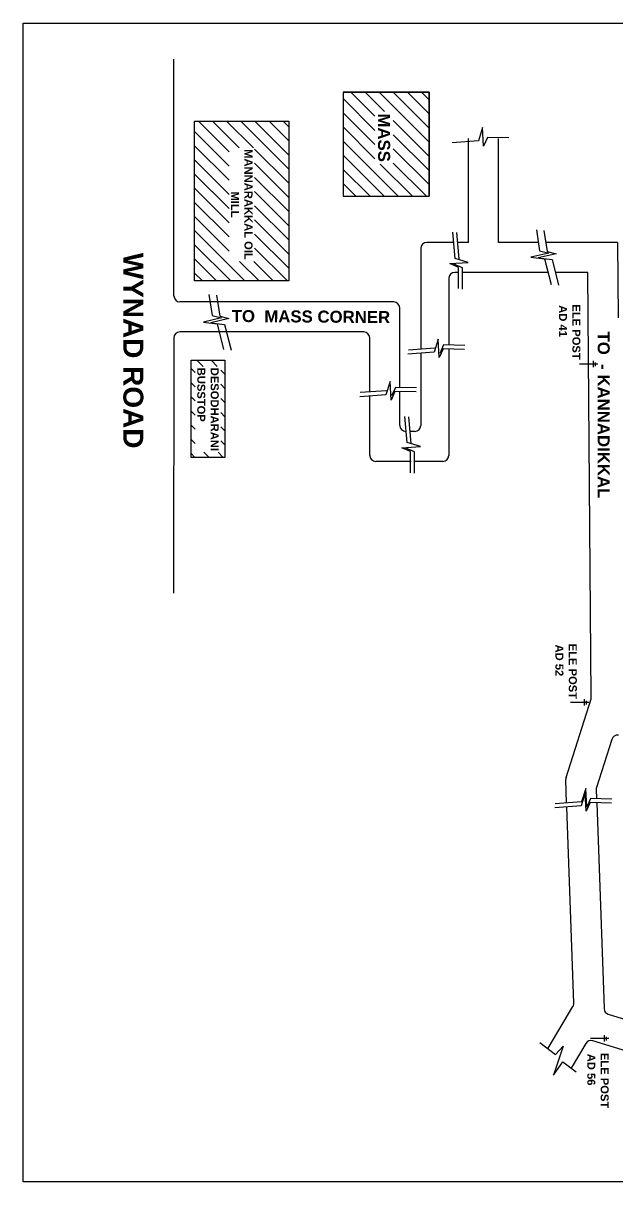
# Model space of a CAD drawing. Header units: metres. Extents: x -55 to 385, y 16 to 159.
# Drawn here: x 23 to 82.4, y 30.2 to 146 of the extents above; entities that cross this region are included whole.
import ezdxf

# ---------------------------------------------------------------- set-up
doc = ezdxf.new("R2010")
doc.units = ezdxf.units.M
doc.header["$MEASUREMENT"] = 0
doc.styles.add('X', font='arialbd.ttf', dxfattribs={"height": 20})

msp = doc.modelspace()

# ---------------------------------------------------------------- linework, layer by layer
for p, q in [((38.04797, 118.75457), (38.04797, 142.41)), ((54.94543, 139.11036), (54.94543, 128.71036)), ((63.54543, 139.11036), (54.94543, 139.11036)), ((55.72414, 139.11036), (58.12631, 136.70819)), ((57.13836, 139.11036), (59.07768, 137.17104)), ((58.55257, 139.11036), (63.54543, 134.1175)), ((59.96678, 139.11036), (63.54543, 135.53171)), ((61.381, 139.11036), (63.54543, 136.94593)), ((62.79521, 139.11036), (63.54543, 138.36014)), ((63.54543, 128.71036), (63.54543, 139.11036)), ((54.94543, 138.47486), (58.12631, 135.29398)), ((54.94543, 137.06064), (58.12631, 133.87977)), ((40.11057, 120.24849), (40.11057, 136.22003)), ((40.11057, 136.22003), (49.52179, 136.22003)), ((40.48224, 136.22003), (43.56133, 133.14094)), ((41.89645, 136.22003), (44.57665, 133.53983)), ((43.31067, 136.22003), (45.99087, 133.53983)), ((44.72488, 136.22003), (49.52179, 131.42312)), ((46.13909, 136.22003), (49.52179, 132.83733)), ((47.55331, 136.22003), (49.52179, 134.25155)), ((48.96752, 136.22003), (49.52179, 135.66576)), ((49.52179, 136.22003), (49.52179, 120.24849)), ((54.94543, 135.64643), (58.12631, 132.46555)), ((59.96806, 136.28066), (63.54543, 132.70328)), ((68.89257, 135.58174), (68.48751, 134.25923)), ((68.99172, 133.73622), (68.89257, 135.58174)), ((40.11057, 135.17749), (43.56133, 131.72672)), ((59.96806, 134.86645), (63.54543, 131.28907)), ((67.47255, 124.10873), (67.47255, 134.49438)), ((69.37985, 134.59657), (68.99172, 133.73622)), ((71.50284, 134.54099), (69.37985, 134.59657)), ((70.47255, 124.10873), (70.47255, 134.49438)), ((40.11057, 133.76328), (43.56133, 130.31251)), ((46.10831, 133.42239), (49.52179, 130.00891)), ((54.94543, 134.23222), (60.46729, 128.71036)), ((59.96806, 133.45223), (63.54543, 129.87486)), ((68.48751, 134.25923), (65.85913, 134.06918)), ((40.11057, 132.34906), (43.56133, 128.89829)), ((46.10831, 132.00817), (49.52179, 128.59469)), ((54.94543, 132.818), (59.05308, 128.71036)), ((59.96806, 132.03802), (63.29572, 128.71036)), ((40.11057, 130.93485), (43.56133, 127.48408)), ((54.94543, 131.40379), (57.63886, 128.71036)), ((58.66366, 131.9282), (61.8815, 128.71036)), ((46.10831, 130.59396), (49.52179, 127.18048)), ((54.94543, 129.98958), (56.22465, 128.71036)), ((40.11057, 129.52063), (43.56133, 126.06987)), ((46.10831, 129.17975), (49.52179, 125.76627)), ((54.94543, 128.71036), (63.54543, 128.71036)), ((40.11057, 128.10642), (43.56133, 124.65565)), ((46.10831, 127.76553), (49.52179, 124.35205)), ((40.11057, 126.69221), (43.56133, 123.24144)), ((46.10831, 126.35132), (49.52179, 122.93784)), ((40.11057, 125.27799), (45.14007, 120.24849)), ((66.13531, 122.4928), (65.90105, 125.11761)), ((66.5408, 122.45342), (66.30654, 125.07823)), ((74.26367, 125.36888), (74.58617, 123.26979)), ((75.01578, 125.30342), (75.33829, 123.20433)), ((46.10831, 124.93711), (49.52179, 121.52363)), ((65.99109, 124.10873), (63.31391, 124.10873)), ((67.47255, 124.10873), (66.39307, 124.10873)), ((74.45728, 124.10873), (70.47255, 124.10873)), ((82.3882, 124.10873), (75.19934, 124.10873)), ((82.3882, 124.10873), (82.4498, 116.55642)), ((40.11057, 123.86378), (43.72586, 120.24849)), ((46.10831, 123.52289), (49.38271, 120.24849)), ((62.71391, 123.50873), (62.71391, 113.4283)), ((75.50179, 123.04069), (73.70325, 122.61522)), ((76.25391, 122.97523), (74.45537, 122.54977)), ((74.58617, 123.26979), (75.50179, 123.04069)), ((75.33829, 123.20433), (76.25391, 122.97523)), ((40.11057, 122.44957), (42.31165, 120.24849)), ((44.60046, 122.20231), (46.55429, 120.24849)), ((46.01468, 122.20231), (47.9685, 120.24849)), ((65.62086, 121.97987), (67.46445, 122.11006)), ((66.48762, 121.60627), (65.62086, 121.97987)), ((66.89311, 121.56689), (66.02635, 121.94049)), ((67.46445, 122.11006), (66.13531, 122.4928)), ((66.46779, 119.48264), (66.48762, 121.60627)), ((66.87328, 119.44326), (66.89311, 121.56689)), ((73.70325, 122.61522), (75.07668, 122.45158)), ((74.45537, 122.54977), (75.8288, 122.38612)), ((75.07668, 122.45158), (75.7307, 119.89879)), ((75.8288, 122.38612), (76.48281, 119.83333)), ((40.11057, 121.03535), (40.89743, 120.24849)), ((65.51391, 120.50873), (65.51391, 113.85299)), ((66.48297, 121.10873), (66.11391, 121.10873)), ((67.47255, 121.10873), (66.88883, 121.10873)), ((75.42072, 121.10873), (67.47255, 121.10873)), ((79.41257, 121.10873), (76.15606, 121.10873)), ((79.75858, 78.68683), (79.41257, 121.10873)), ((49.52179, 120.24849), (40.11057, 120.24849)), ((47.45931, 118.15457), (38.64797, 118.15457)), ((41.54443, 118.88408), (41.86694, 116.78499)), ((42.29655, 118.81862), (42.61906, 116.71953)), ((60.00725, 118.15457), (44.39094, 118.15457)), ((60.60725, 109.60749), (60.60725, 117.55457)), ((42.78256, 116.55589), (40.98402, 116.13043)), ((40.98402, 116.13043), (42.35745, 115.96679)), ((43.53468, 116.49044), (41.73614, 116.06497)), ((41.73614, 116.06497), (43.10957, 115.90133)), ((41.86694, 116.78499), (42.78256, 116.55589)), ((42.35745, 115.96679), (43.01146, 113.41399)), ((42.61906, 116.71953), (43.53468, 116.49044)), ((43.10957, 115.90133), (43.76358, 113.34854)), ((57.00725, 115.15457), (38.62778, 115.15457)), ((38.02778, 114.55501), (38.0093, 89.06146)), ((57.60725, 109.16056), (57.60725, 114.55457)), ((64.10802, 113.5291), (61.47964, 113.33905)), ((64.46687, 114.44684), (64.06182, 113.12433)), ((64.56602, 112.60132), (64.46687, 114.44684)), ((64.95415, 113.46167), (64.56602, 112.60132)), ((65.00035, 113.86644), (64.61222, 113.00609)), ((67.07715, 113.40609), (64.95415, 113.46167)), ((67.12335, 113.81087), (65.00035, 113.86644)), ((39.75372, 102.61824), (39.75372, 112.32343)), ((39.75372, 112.32343), (43.14266, 112.32343)), ((40.33721, 112.32343), (40.96229, 111.69834)), ((41.75142, 112.32343), (42.37651, 111.69834)), ((43.14266, 112.32343), (43.14266, 102.61824)), ((64.06182, 113.12433), (61.43344, 112.93428)), ((62.71391, 113.02687), (62.71391, 105.82398)), ((65.51391, 113.44701), (65.51391, 102.82398)), ((39.75372, 111.4927), (40.1584, 111.08803)), ((42.7332, 111.34165), (43.14266, 110.93219)), ((80.40759, 111.93853), (78.56713, 111.93853)), ((79.94346, 112.26399), (79.94346, 111.64261)), ((80.13299, 112.09393), (80.13299, 111.74073)), ((39.75372, 110.07849), (40.1584, 109.67381)), ((59.63907, 110.19926), (59.23401, 108.87676)), ((59.73821, 108.35375), (59.63907, 110.19926)), ((42.7332, 109.92743), (43.14266, 109.51798)), ((59.23401, 108.87676), (56.60563, 108.68671)), ((59.28021, 109.28153), (56.65183, 109.09148)), ((60.12635, 109.21409), (59.73821, 108.35375)), ((60.17255, 109.61887), (59.78441, 108.75852)), ((62.24934, 109.15852), (60.12635, 109.21409)), ((62.29554, 109.56329), (60.17255, 109.61887)), ((60.60725, 105.82398), (60.60725, 109.20151)), ((39.75372, 108.66427), (40.1584, 108.2596)), ((42.7332, 108.51322), (43.14266, 108.10377)), ((57.60725, 102.82398), (57.60725, 108.75913)), ((39.75372, 107.25006), (40.1584, 106.84539)), ((42.7332, 107.09901), (43.14266, 106.68955)), ((61.34176, 104.09522), (61.1075, 106.72003)), ((61.74725, 104.05584), (61.51299, 106.68065)), ((39.75372, 105.83585), (40.1584, 105.43117)), ((42.7332, 105.68479), (43.14266, 105.27534)), ((39.75372, 104.42163), (40.1584, 104.01696)), ((42.7332, 104.27058), (43.14266, 103.86113)), ((61.24102, 105.22398), (61.20725, 105.22398)), ((62.11391, 105.22398), (61.643, 105.22398)), ((41.044, 103.13136), (41.55711, 102.61824)), ((42.45821, 103.13136), (42.97133, 102.61824)), ((60.82731, 103.58228), (62.6709, 103.71248)), ((61.69407, 103.20869), (60.82731, 103.58228)), ((62.09956, 103.16931), (61.2328, 103.5429)), ((62.6709, 103.71248), (61.34176, 104.09522)), ((61.67424, 101.08506), (61.69407, 103.20869)), ((62.07973, 101.04568), (62.09956, 103.16931)), ((39.75372, 103.00742), (40.1429, 102.61824)), ((43.14266, 102.61824), (39.75372, 102.61824)), ((61.76722, 102.22398), (58.20725, 102.22398)), ((64.91391, 102.22398), (62.09073, 102.22398)), ((77.23532, 70.65044), (79.73041, 78.50019)), ((79.50754, 78.12999), (77.66708, 78.12999)), ((79.04341, 78.45544), (79.04341, 77.83407)), ((79.23294, 78.28538), (79.23294, 77.93218)), ((81.7992, 74.44497), (80.27323, 69.64417)), ((77.29178, 68.09149), (77.20751, 70.44724)), ((79.19425, 69.52226), (78.78919, 68.19976)), ((79.29339, 67.67675), (79.19425, 69.52226)), ((79.14805, 69.11749), (78.74299, 67.79499)), ((79.24719, 67.27198), (79.14805, 69.11749)), ((79.68152, 68.5371), (79.29339, 67.67675)), ((81.80452, 68.48152), (79.68152, 68.5371)), ((80.24543, 69.44097), (80.27832, 68.52147)), ((78.74299, 67.79499), (76.11461, 67.60494)), ((78.78919, 68.19976), (76.16081, 68.00971)), ((78.00761, 48.08014), (77.3061, 67.69109)), ((79.63533, 68.13232), (79.24719, 67.27198)), ((81.75832, 68.07675), (79.63533, 68.13232)), ((80.29285, 68.11511), (81.02861, 47.54666)), ((75.43449, 43.59793), (77.92266, 47.75028)), ((81.44893, 46.99553), (91.29299, 43.91304)), ((74.62827, 44.1563), (76.16457, 42.96961)), ((79.21473, 44.07), (77.73054, 41.59313)), ((81.5095, 44.56343), (79.66905, 44.56343)), ((90.8428, 40.91037), (79.9087, 44.33418)), ((81.04537, 44.88888), (81.04537, 44.26751)), ((81.2349, 44.71882), (81.2349, 44.36562)), ((76.95467, 43.80469), (75.96704, 40.90389)), ((76.16457, 42.96961), (76.95467, 43.80469)), ((75.96704, 40.90389), (76.91077, 42.22244)), ((76.91077, 42.22244), (78.22761, 41.21155))]:
    msp.add_line(p, q)
at = {"ltscale": 15}
for p, q in [((54.94543, 139.11036), (63.54543, 139.11036)), ((63.54543, 139.11036), (63.54543, 128.71036))]:
    msp.add_line(p, q, dxfattribs=at)
msp.add_lwpolyline([(176.24822, 30.23515), (22.97368, 30.23515), (22.97368, 146.01006), (176.24822, 146.01006)], close=True)
for centre, start, end in [((63.31391, 123.50873), 90, 180), ((66.11391, 120.50873), 90, 180), ((38.64797, 118.75457), 180, 270), ((60.00725, 117.55457), 0, 90), ((38.62778, 114.55457), 90, 179.9584642), ((57.00725, 114.55457), 0, 90), ((61.20725, 105.82398), 180, 270), ((62.11391, 105.82398), 270, 0), ((58.20725, 102.82398), 180, 270), ((64.91391, 102.82398), 270, 0), ((79.1586, 78.68194), 342.366834, 0.467318), ((82.371, 74.26322), 81.6954989, 162.366834), ((77.80713, 70.46869), 162.366834, 182.0486599), ((80.84504, 69.46242), 162.366834, 182.0486599), ((77.40799, 48.05869), 329.0691478, 2.0486599), ((81.62823, 47.56811), 182.0486599, 252.6129813), ((79.72941, 43.7616), 72.6129813, 149.0691478)]:
    msp.add_arc(centre, 0.6, start, end)

# ---------------------------------------------------------------- texts
at = {"style": 'X'}
for s, height, rotation, p in [('MASS', 1.2, 270, (58.44759, 136.98973)), ('MANNARAKKAL OIL', 0.8, 270, (45.09467, 133.41896)), ('MILL', 0.8, 270, (43.76133, 129.19713)), ('WYNAD ROAD', 2, 270, (32.98339, 123.06712)), ('TO  MASS CORNER', 1.2, 359.5747377, (43.81413, 116.15566)), ('AD 41', 0.8, 270, (76.52751, 117.82844)), ('ELE POST', 0.8, 270, (77.86412, 117.90975)), ('TO  - KANNADIKKAL', 1.2, 270, (80.39509, 115.19782)), ('BUSSTOP', 0.8, 270, (40.37259, 111.5802)), ('DESODHARANI', 0.8, 270, (41.71956, 111.57911)), ('AD 52', 0.8, 270, (76.17247, 83.92094)), ('ELE POST', 0.8, 270, (77.50908, 84.00225)), ('AD 56', 0.8, 270, (79.35574, 43.03181)), ('ELE POST', 0.8, 270, (80.69235, 43.11312))]:
    msp.add_text(s, height=height, rotation=rotation, dxfattribs=at).set_placement(p)

doc.saveas('drawing.dxf')
